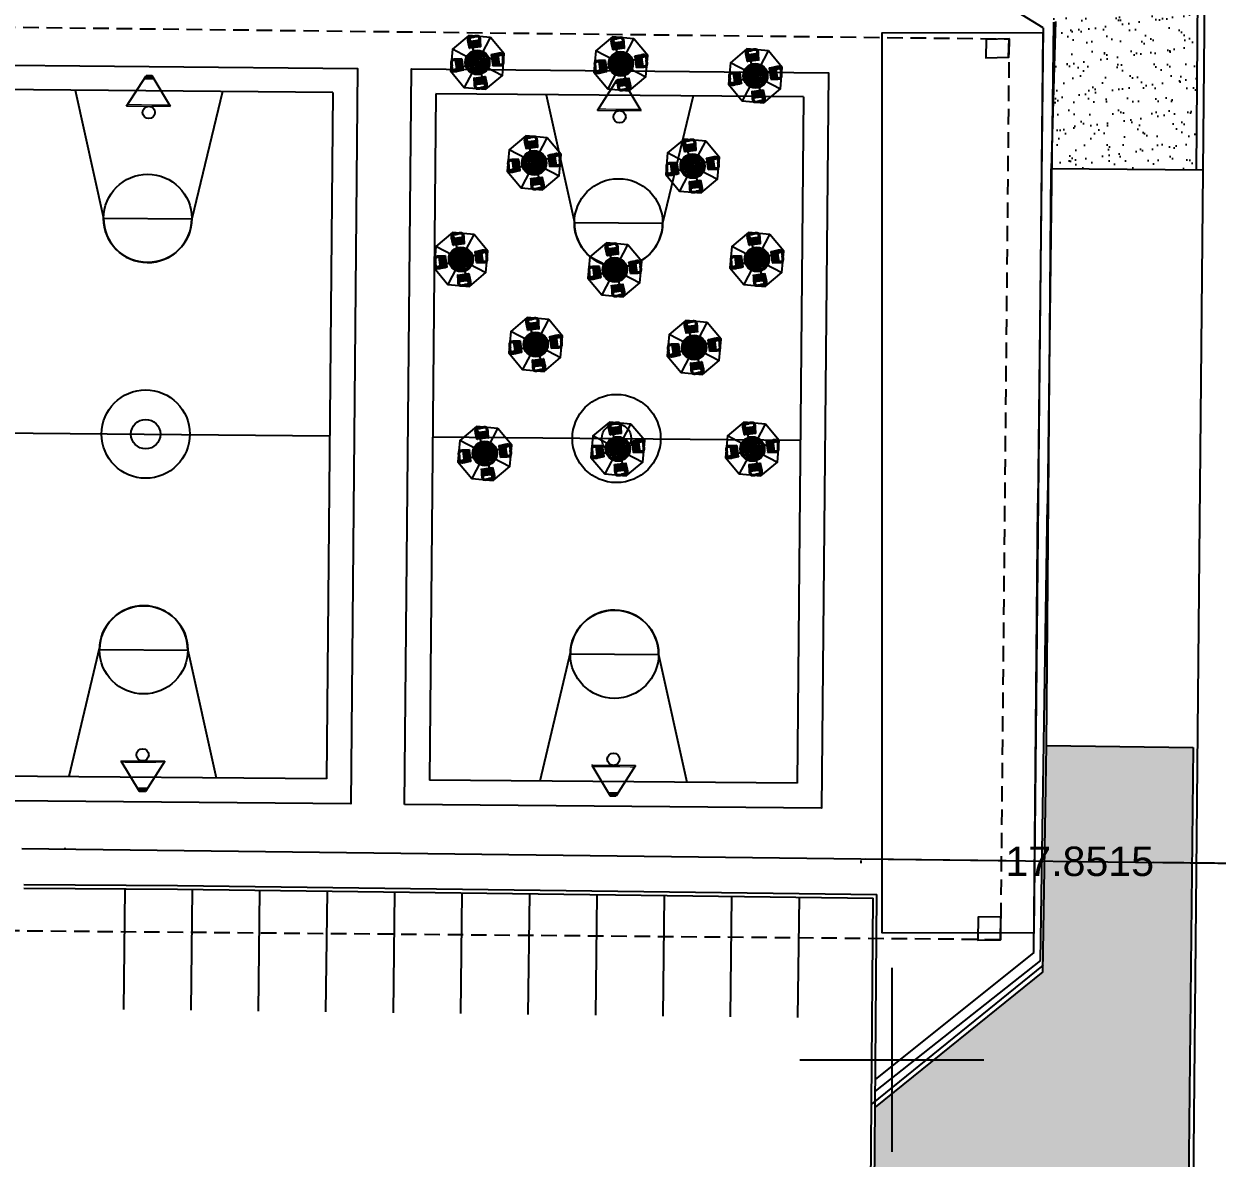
# Model space of a CAD drawing. Header units: millimetres. Extents: x 793 to 3159, y 750 to 2095.
# Drawn here: x 1291.66 to 1340.32, y 871.86 to 918.14 of the extents above; entities that cross this region are included whole.
import ezdxf

# ---------------------------------------------------------------- set-up
doc = ezdxf.new("R2010")
doc.units = ezdxf.units.MM
doc.linetypes.add('CONTINUA', pattern=[0])
doc.linetypes.add('HIDDEN', pattern=[9.525, 6.35, -3.175])
for name, color, linetype in [('A-MUEBLE', 9, 'Continuous'), ('A-MURO-BAJO', 6, 'Continuous'), ('A-PISO-LIMITE', 42, 'Continuous'), ('A-PROY', 252, 'Continuous'), ('A-PROYECCION', 252, 'Continuous'), ('A-VEGETACION', 65, 'Continuous'), ('COLUM', 232, 'Continuous'), ('poligono real existente', 210, 'Continuous'), ('RETUTM01', 8, 'Continuous')]:
    doc.layers.add(name, color=color, linetype=linetype)
doc.styles.get("Standard").update_dxf_attribs({"font": 'arial.ttf'})
doc.dimstyles.get("Standard").update_dxf_attribs({"dimtxt": 1.2, "dimasz": 0.18, "dimexe": 0.18, "dimexo": 0.0625, "dimgap": 0.09, "dimtad": 0, "dimtih": 1, "dimtoh": 1, "dimdec": 4, "dimlfac": -1, "dimzin": 0, "dimdsep": 46, "dimtxsty": 'Standard', "dimcen": 0.09, "dimadec": 0, "dimazin": 0, "dimtfac": 1, "dimtdec": 4, "dimtofl": 0, "dimtmove": 0, "dimatfit": 3, "dimfxl": 1, "dimtolj": 1, "dimtzin": 0, "dimarcsym": 0})
pattern_1 = [(38.034047, (-995.446, 276.85925), (-0.04112262, 0.97848569), [0, -0.77216, 0, -0.8636, 0, -0.8255]), (8.034047, (-995.446, 276.8592), (0.8856448, 1.4419677), [0, -0.41656, 0, -0.69596, 0, -0.2667]), (328.034047, (-996.0708, 276.8534), (1.58188923, 0.0176195), [0, -0.254, 0, -0.9144, 0, -1.1938]), (318.034047, (-996.0708, 276.8534), (1.5228908, 0.4600731), [0, -0.127, 0, -0.59944, 0, -0.6858])]

# ---------------------------------------------------------------- blocks, each defined once
blk = doc.blocks.new('A$C6A1540C3')
at = {"layer": 'RETUTM01', "color": 8, "linetype": 'Continuous'}
for p, q in [((3.75, 7.5), (3.75, 0)), ((0, 3.75), (7.5, 3.75))]:
    blk.add_line(p, q, dxfattribs=at)
blk = doc.blocks.new('XR-CONJUNTO$0$A$C41A331E1')
for p, q in [((14, 0), (-14, 0)), ((-13.989, -15.001), (-14, 0)), ((-13.989, -15.001), (-14, 0)), ((0, 0), (0.011, -15.001)), ((0, 0), (0.011, -15.001)), ((14.011, -15.001), (14, 0)), ((-8.703, -5.701), (-13.997, -4.501)), ((-8.703, -5.701), (-13.997, -4.501)), ((14.004, -4.501), (8.805, -5.701)), ((14.004, -4.501), (8.805, -5.701)), ((-8.796, -5.701), (-8.793, -9.301)), ((-8.796, -5.701), (-8.793, -9.301)), ((8.805, -5.701), (8.807, -9.301)), ((8.805, -5.701), (8.807, -9.301)), ((-13.33, -6.615), (-14.567, -7.373)), ((-13.33, -6.615), (-14.567, -7.373)), ((-13.33, -6.615), (-13.329, -8.403)), ((-13.33, -6.615), (-13.329, -8.403)), ((13.383, -6.598), (14.621, -7.378)), ((13.384, -8.386), (13.383, -6.598)), ((13.383, -6.598), (14.621, -7.378)), ((13.384, -8.386), (13.383, -6.598)), ((-14.442, -7.297), (-14.442, -7.702)), ((-14.442, -7.297), (-14.442, -7.702)), ((14.496, -7.704), (14.496, -7.299)), ((14.496, -7.704), (14.496, -7.299)), ((-14.567, -7.373), (-14.567, -7.623)), ((-14.567, -7.373), (-14.567, -7.623)), ((-13.329, -8.403), (-14.567, -7.623)), ((-13.329, -8.403), (-14.567, -7.623)), ((-14.504, -7.335), (-14.504, -7.663)), ((-14.504, -7.335), (-14.504, -7.663)), ((13.384, -8.386), (14.621, -7.628)), ((13.384, -8.386), (14.621, -7.628)), ((14.559, -7.666), (14.558, -7.338)), ((14.559, -7.666), (14.558, -7.338)), ((14.621, -7.628), (14.621, -7.378)), ((14.621, -7.628), (14.621, -7.378)), ((-8.793, -9.301), (-13.992, -10.501)), ((-8.793, -9.301), (-13.992, -10.501)), ((14.008, -10.501), (8.807, -9.301)), ((14.008, -10.501), (8.807, -9.301)), ((14.011, -15.001), (-13.989, -15.001)), ((14.011, -15.001), (-13.989, -15.001))]:
    blk.add_line(p, q)
blk.add_lwpolyline([(-15.001, 1), (15.002, 1), (15.002, -16.001), (-15.001, -16.001)], close=True)
at = {"const_width": 0.0375}
for points in [[(-13.393, -6.654), (-13.391, -8.364)], [(-13.393, -6.654), (-13.391, -8.364)], [(13.447, -8.348), (13.445, -6.637)], [(13.447, -8.348), (13.445, -6.637)]]:
    blk.add_lwpolyline(points, dxfattribs=at)
for centre, radius in [((-8.795, -7.501), 1.8), ((0.006, -7.501), 1.8), ((0.006, -7.501), 1.8), ((8.806, -7.501), 1.8), ((-13.079, -7.498), 0.25), ((-13.079, -7.498), 0.25), ((0.006, -7.501), 0.6), ((0.006, -7.501), 0.6), ((13.133, -7.503), 0.25), ((13.133, -7.503), 0.25)]:
    blk.add_circle(centre, radius)
for centre, start, end in [((-8.795, -7.501), 270.0425, 90.0425), ((-8.795, -7.501), 270.0425, 90.0425), ((8.806, -7.501), 90.0425, 270.0425), ((8.806, -7.501), 90.0425, 270.0425)]:
    blk.add_arc(centre, 1.8, start, end)
blk = doc.blocks.new('XR-CONJUNTO$0$XR-CAFETERIA$0$sombrilla-flat-1')
at = {"ltscale": 0.025}
for q in [(-140663.865, -2382910.04), (-140662.998, -2382910.19), (-140664.584, -2382910.548), (-140664.734, -2382911.415), (-140664.227, -2382912.134), (-140662.49, -2382910.909), (-140663.359, -2382912.284), (-140662.64, -2382911.777)]:
    blk.add_line((-140663.612, -2382911.162), q, dxfattribs=at)
blk.add_lwpolyline([(-140664.584, -2382910.548), (-140664.734, -2382911.415), (-140664.227, -2382912.134), (-140663.359, -2382912.284), (-140662.64, -2382911.777), (-140662.49, -2382910.909), (-140662.998, -2382910.19), (-140663.865, -2382910.04), (-140664.584, -2382910.548)], dxfattribs=at)
blk = doc.blocks.new('XR-CONJUNTO$0$XR-CAFETERIA$0$XR-PLAN MAESTRO 2$0$A$C24275C06-flat-1')
h = blk.add_hatch(color=256)
h.dxf.hatch_style = 1
h.paths.add_polyline_path([(-0.637, -0.257), (-0.651, -0.242), (-0.652, -0.24), (-0.828, -0.21), (-0.851, -0.211), (-0.882, -0.213), (-0.913, -0.215), (-0.944, -0.216), (-0.974, -0.219), (-1.002, -0.222), (-1.029, -0.227), (-1.054, -0.233), (-1.057, -0.235), (-1.049, -0.272), (-1.042, -0.269), (-1.021, -0.264), (-0.997, -0.26), (-0.97, -0.256), (-0.942, -0.254), (-0.912, -0.253), (-0.88, -0.251), (-0.849, -0.249), (-0.819, -0.248), (-0.79, -0.247), (-0.763, -0.247), (-0.739, -0.249), (-0.718, -0.252), (-0.7, -0.257), (-0.686, -0.263), (-0.677, -0.27), (-0.669, -0.278), (-0.663, -0.291), (-0.658, -0.307), (-0.655, -0.328), (-0.653, -0.352), (-0.653, -0.378, -0.078106), (-0.636, -0.664), (-0.635, -0.673), (-0.625, -0.672), (-0.615, -0.407), (-0.615, -0.378), (-0.615, -0.35), (-0.617, -0.323), (-0.621, -0.299), (-0.628, -0.277)])
h.paths.add_polyline_path([(-0.735, -0.211), (-0.762, -0.209), (-0.791, -0.209), (-0.821, -0.21), (-0.828, -0.21), (-0.652, -0.24), (-0.667, -0.23), (-0.687, -0.221), (-0.71, -0.215)])
h.paths.add_polyline_path([(-1.11, -0.267), (-1.121, -0.284), (-1.128, -0.304), (-1.132, -0.327), (-1.134, -0.351), (-1.133, -0.378), (-1.13, -0.406), (-1.126, -0.435), (-1.088, -0.698), (-1.078, -0.697), (-1.078, -0.688, -0.078106), (-1.092, -0.402), (-1.095, -0.376), (-1.096, -0.352), (-1.095, -0.331), (-1.092, -0.314), (-1.087, -0.301), (-1.081, -0.292), (-1.072, -0.284), (-1.059, -0.276), (-1.049, -0.272), (-1.057, -0.235), (-1.075, -0.242), (-1.094, -0.253)])
h.paths.add_polyline_path([(-1.093, -0.421), (-1.09, -0.421), (-1.092, -0.402, 0.078106), (-1.078, -0.688)], flags=17)
h.paths.add_polyline_path([(-0.653, -0.378), (-0.653, -0.397), (-0.65, -0.397), (-0.636, -0.664, 0.078106)], flags=17)
h = blk.add_hatch(color=256)
h.dxf.hatch_style = 1
h.paths.add_polyline_path([(-1.074, -0.286), (-1.081, -0.292), (-1.087, -0.301), (-1.092, -0.314), (-1.095, -0.331), (-1.096, -0.352), (-1.095, -0.376), (-1.092, -0.402), (-1.09, -0.421), (-1.06, -0.419, -0.274228)])
h = blk.add_hatch(color=256)
h.dxf.hatch_style = 1
h.paths.add_polyline_path([(-1.006, -0.461), (-1.005, -0.468), (-0.648, -0.449), (-0.648, -0.441)])
h.paths.add_polyline_path([(-1.09, -0.465), (-1.09, -0.473), (-1.005, -0.468), (-1.006, -0.461)])
h.paths.add_polyline_path([(-1.093, -0.421), (-1.092, -0.43), (-1.014, -0.425), (-1.016, -0.417)])
h.paths.add_polyline_path([(-1.016, -0.417), (-1.014, -0.425), (-0.65, -0.405), (-0.65, -0.397)])
h.paths.add_polyline_path([(-1.088, -0.51), (-1.087, -0.518), (-0.994, -0.513), (-0.996, -0.505)])
h.paths.add_polyline_path([(-0.996, -0.505), (-0.994, -0.513), (-0.645, -0.494), (-0.646, -0.486)])
h.paths.add_polyline_path([(-1.085, -0.555), (-1.085, -0.564), (-0.984, -0.559), (-0.986, -0.55)])
h.paths.add_polyline_path([(-0.986, -0.55), (-0.984, -0.559), (-0.643, -0.54), (-0.643, -0.531)])
h.paths.add_polyline_path([(-0.975, -0.6), (-0.973, -0.609), (-0.64, -0.591), (-0.64, -0.582)])
h.paths.add_polyline_path([(-1.083, -0.606), (-1.082, -0.615), (-0.973, -0.609), (-0.975, -0.6)])
h.paths.add_polyline_path([(-0.964, -0.649), (-0.963, -0.655), (-0.637, -0.637), (-0.638, -0.632)])
h.paths.add_polyline_path([(-1.08, -0.656), (-1.08, -0.661), (-0.963, -0.655), (-0.964, -0.649)])
h.paths.add_polyline_path([(-1.079, -0.675), (-1.078, -0.688), (-0.957, -0.681), (-0.959, -0.669)])
h = blk.add_hatch(color=256)
h.dxf.hatch_style = 1
h.paths.add_polyline_path([(-0.663, -0.291), (-0.669, -0.278), (-0.677, -0.27), (-0.682, -0.266, -0.271043), (-0.683, -0.399), (-0.653, -0.397), (-0.653, -0.378), (-0.653, -0.352), (-0.655, -0.328), (-0.658, -0.307)])
h = blk.add_hatch(color=256)
h.dxf.hatch_style = 1
h.paths.add_polyline_path([(-0.844, -1.313), (-0.842, -1.36), (-0.804, -1.358), (-0.806, -1.321, -0.317299)], flags=0)
h.paths.add_polyline_path([(-0.786, -1.29, 1), (-0.853, -1.29, 1)], flags=0)
h.paths.add_polyline_path([(-0.811, -1.221), (-0.849, -1.223), (-0.846, -1.269, -0.317299), (-0.809, -1.257)], flags=0)
h.paths.add_polyline_path([(-0.833, -0.815, 0.02001), (-0.871, -0.818), (-0.856, -1.101), (-0.818, -1.099)], flags=0)
h.paths.add_polyline_path([(-0.818, -1.099), (-0.856, -1.101), (-0.849, -1.223), (-0.811, -1.221)], flags=0)
h.paths.add_polyline_path([(-1.32, -1.29, 1), (-0.32, -1.29, 1)])
h.paths.add_polyline_path([(-0.345, -1.29, -1), (-1.294, -1.29, -1)], flags=16)
h.paths.add_polyline_path([(-0.809, -1.257, -0.325345), (-0.786, -1.29, -0.295524), (-0.806, -1.321), (-0.797, -1.48), (-0.835, -1.482), (-0.844, -1.313, -0.193151), (-0.853, -1.29, -0.165079), (-0.846, -1.269), (-0.856, -1.101), (-0.818, -1.099)], flags=0)
h.paths.add_polyline_path([(-0.748, -1.217), (-0.71, -1.215), (-0.702, -1.353), (-0.74, -1.355)], flags=0)
h.paths.add_polyline_path([(-0.905, -1.364), (-0.927, -1.365), (-0.934, -1.227), (-0.912, -1.226)], flags=0)
h = blk.add_hatch(color=256)
h.dxf.hatch_style = 1
h.paths.add_polyline_path([(-0.905, -1.364), (-0.927, -1.365), (-0.934, -1.227), (-0.912, -1.226), (-0.934, -0.829, 0.020549), (-0.971, -0.84), (-0.922, -1.753, 0.020549), (-0.883, -1.76)])
h.paths.add_polyline_path([(-0.912, -1.226), (-0.934, -1.227), (-0.927, -1.365), (-0.905, -1.364)], flags=17)
h.paths.add_polyline_path([(-1.033, -0.866, 0.0223), (-1.07, -0.887), (-1.025, -1.718, 0.0223), (-0.986, -1.734)])
h.paths.add_polyline_path([(-1.191, -0.994, 0.03261), (-1.226, -1.045), (-1.197, -1.577, 0.03261), (-1.157, -1.624)])
h.paths.add_polyline_path([(-1.282, -1.183, 0.056521), (-1.294, -1.29, 0.083855), (-1.268, -1.446)])
h = blk.add_hatch(color=256)
h.dxf.hatch_style = 1
h.paths.add_polyline_path([(-1.115, -0.919, 0.025524), (-1.152, -0.951), (-1.112, -1.664, 0.024841), (-1.073, -1.691)])
h = blk.add_hatch(color=256)
h.dxf.hatch_style = 1
h.paths.add_polyline_path([(-0.959, -0.669), (-0.957, -0.681), (-0.636, -0.664), (-0.637, -0.651)])
h = blk.add_hatch(color=256)
h.dxf.hatch_style = 1
h.paths.add_polyline_path([(-0.853, -1.29, 1), (-0.786, -1.29, 1)])
h.paths.add_polyline_path([(-0.811, -1.221), (-0.849, -1.223), (-0.846, -1.269, -0.317299), (-0.809, -1.257)])
h.paths.add_polyline_path([(-0.818, -1.099), (-0.856, -1.101), (-0.849, -1.223), (-0.811, -1.221)])
h.paths.add_polyline_path([(-0.833, -0.815, 0.02001), (-0.871, -0.818), (-0.856, -1.101), (-0.818, -1.099)])
h.paths.add_polyline_path([(-0.806, -1.321, -0.317299), (-0.844, -1.313), (-0.842, -1.36), (-0.804, -1.358)])
h = blk.add_hatch(color=256)
h.dxf.hatch_style = 1
h.paths.add_polyline_path([(-0.702, -1.353), (-0.74, -1.355), (-0.719, -1.754, 0.020417), (-0.681, -1.744)])
h.paths.add_polyline_path([(-0.71, -1.215), (-0.748, -1.217), (-0.74, -1.355), (-0.702, -1.353)])
h.paths.add_polyline_path([(-0.731, -0.823, 0.020417), (-0.77, -0.818), (-0.748, -1.217), (-0.71, -1.215)])
h.paths.add_polyline_path([(-0.628, -0.855, 0.021968), (-0.667, -0.84), (-0.619, -1.72, 0.021968), (-0.582, -1.701)])
h.paths.add_polyline_path([(-0.523, -0.919, 0.025677), (-0.563, -0.89), (-0.521, -1.659, 0.025677), (-0.485, -1.626)])
h.paths.add_polyline_path([(-0.415, -1.041, 0.037051), (-0.456, -0.984), (-0.425, -1.554, 0.037051), (-0.391, -1.493)])
h = blk.add_hatch(color=256)
h.dxf.hatch_style = 1
h.paths.add_polyline_path([(-1.852, -1.108), (-1.868, -1.121), (-1.869, -1.123), (-1.899, -1.299), (-1.898, -1.321), (-1.896, -1.352), (-1.895, -1.384), (-1.893, -1.414), (-1.891, -1.444), (-1.887, -1.473), (-1.883, -1.499), (-1.876, -1.524), (-1.875, -1.527), (-1.837, -1.519), (-1.84, -1.512), (-1.845, -1.491), (-1.85, -1.467), (-1.853, -1.44), (-1.855, -1.412), (-1.857, -1.382), (-1.858, -1.35), (-1.86, -1.319), (-1.862, -1.289), (-1.863, -1.261), (-1.862, -1.234), (-1.861, -1.209), (-1.857, -1.188), (-1.853, -1.17), (-1.847, -1.157), (-1.839, -1.147), (-1.831, -1.14), (-1.819, -1.134), (-1.802, -1.129), (-1.781, -1.125), (-1.758, -1.123), (-1.731, -1.123, -0.078106), (-1.445, -1.106), (-1.436, -1.106), (-1.437, -1.095), (-1.702, -1.086), (-1.731, -1.085), (-1.759, -1.086), (-1.786, -1.087), (-1.811, -1.091), (-1.833, -1.098)])
h.paths.add_polyline_path([(-1.899, -1.205), (-1.9, -1.232), (-1.901, -1.261), (-1.9, -1.291), (-1.899, -1.299), (-1.869, -1.123), (-1.88, -1.138), (-1.889, -1.157), (-1.895, -1.18)])
h.paths.add_polyline_path([(-1.843, -1.58), (-1.826, -1.591), (-1.805, -1.599), (-1.783, -1.603), (-1.758, -1.604), (-1.731, -1.603), (-1.703, -1.6), (-1.674, -1.597), (-1.412, -1.558), (-1.412, -1.548), (-1.421, -1.548, -0.078106), (-1.707, -1.563), (-1.733, -1.565), (-1.757, -1.566), (-1.778, -1.565), (-1.795, -1.562), (-1.808, -1.557), (-1.817, -1.551), (-1.826, -1.542), (-1.833, -1.529), (-1.837, -1.519), (-1.875, -1.527), (-1.867, -1.546), (-1.856, -1.564)])
h.paths.add_polyline_path([(-1.688, -1.563), (-1.688, -1.56), (-1.707, -1.563, 0.078106), (-1.421, -1.548)], flags=17)
h.paths.add_polyline_path([(-1.731, -1.123), (-1.712, -1.123), (-1.712, -1.121), (-1.445, -1.106, 0.078106)], flags=17)
h = blk.add_hatch(color=256)
h.dxf.hatch_style = 1
h.paths.add_polyline_path([(-1.819, -1.134), (-1.831, -1.14), (-1.839, -1.147), (-1.843, -1.152, -0.271043), (-1.711, -1.153), (-1.712, -1.123), (-1.731, -1.123), (-1.758, -1.123), (-1.781, -1.125), (-1.802, -1.129)])
h = blk.add_hatch(color=256)
h.dxf.hatch_style = 1
h.paths.add_polyline_path([(-1.649, -1.477), (-1.641, -1.475), (-1.661, -1.118), (-1.668, -1.118)])
h.paths.add_polyline_path([(-1.644, -1.561), (-1.637, -1.56), (-1.641, -1.475), (-1.649, -1.477)])
h.paths.add_polyline_path([(-1.688, -1.563), (-1.68, -1.563), (-1.684, -1.485), (-1.692, -1.486)])
h.paths.add_polyline_path([(-1.692, -1.486), (-1.684, -1.485), (-1.704, -1.12), (-1.712, -1.121)])
h.paths.add_polyline_path([(-1.6, -1.558), (-1.591, -1.558), (-1.596, -1.465), (-1.605, -1.467)])
h.paths.add_polyline_path([(-1.605, -1.467), (-1.596, -1.465), (-1.615, -1.115), (-1.624, -1.116)])
h.paths.add_polyline_path([(-1.554, -1.556), (-1.545, -1.555), (-1.551, -1.454), (-1.559, -1.456)])
h.paths.add_polyline_path([(-1.559, -1.456), (-1.551, -1.454), (-1.569, -1.113), (-1.578, -1.113)])
h.paths.add_polyline_path([(-1.509, -1.445), (-1.5, -1.443), (-1.518, -1.11), (-1.527, -1.111)])
h.paths.add_polyline_path([(-1.503, -1.553), (-1.494, -1.552), (-1.5, -1.443), (-1.509, -1.445)])
h.paths.add_polyline_path([(-1.46, -1.434), (-1.454, -1.433), (-1.472, -1.108), (-1.478, -1.108)])
h.paths.add_polyline_path([(-1.454, -1.55), (-1.448, -1.55), (-1.454, -1.433), (-1.46, -1.434)])
h.paths.add_polyline_path([(-1.434, -1.549), (-1.421, -1.548), (-1.428, -1.427), (-1.44, -1.43)])
h = blk.add_hatch(color=256)
h.dxf.hatch_style = 1
h.paths.add_polyline_path([(-1.44, -1.43), (-1.428, -1.427), (-1.445, -1.106), (-1.458, -1.107)])
h = blk.add_hatch(color=256)
h.dxf.hatch_style = 1
h.paths.add_polyline_path([(-0.803, -1.361), (-0.804, -1.358), (-0.842, -1.36), (-0.835, -1.482), (-0.797, -1.48)])
h.paths.add_polyline_path([(-0.797, -1.48), (-0.835, -1.482), (-0.82, -1.764, 0.02001), (-0.782, -1.763)])
h.paths.add_polyline_path([(-0.812, -1.323, -0.198912), (-0.838, -1.318), (-0.843, -1.327), (-0.842, -1.36), (-0.804, -1.358)])
h = blk.add_hatch(color=256)
h.dxf.hatch_style = 1
h.paths.add_polyline_path([(0.213, -1.472), (0.228, -1.459), (0.23, -1.457), (0.26, -1.281), (0.259, -1.258), (0.257, -1.227), (0.256, -1.196), (0.254, -1.165), (0.252, -1.135), (0.248, -1.107), (0.243, -1.08), (0.237, -1.056), (0.235, -1.052), (0.198, -1.06), (0.201, -1.068), (0.206, -1.088), (0.211, -1.113), (0.214, -1.139), (0.216, -1.168), (0.218, -1.198), (0.219, -1.229), (0.221, -1.26), (0.223, -1.29), (0.224, -1.319), (0.223, -1.346), (0.222, -1.37), (0.218, -1.392), (0.214, -1.409), (0.207, -1.423), (0.2, -1.433), (0.192, -1.44), (0.18, -1.446), (0.163, -1.451), (0.142, -1.454), (0.118, -1.456), (0.092, -1.456, -0.078106), (-0.194, -1.473), (-0.203, -1.474), (-0.202, -1.484), (0.063, -1.494), (0.092, -1.494), (0.12, -1.494), (0.147, -1.492), (0.172, -1.488), (0.194, -1.481)])
h.paths.add_polyline_path([(0.259, -1.374), (0.261, -1.347), (0.262, -1.319), (0.261, -1.289), (0.26, -1.281), (0.23, -1.457), (0.241, -1.442), (0.249, -1.422), (0.256, -1.399)])
h.paths.add_polyline_path([(0.203, -1), (0.186, -0.988), (0.166, -0.981), (0.144, -0.977), (0.119, -0.976), (0.092, -0.976), (0.064, -0.979), (0.035, -0.983), (-0.227, -1.021), (-0.227, -1.032), (-0.218, -1.031, -0.078106), (0.068, -1.017), (0.094, -1.014), (0.118, -1.014), (0.139, -1.015), (0.156, -1.018), (0.169, -1.022), (0.178, -1.029), (0.187, -1.038), (0.194, -1.051), (0.198, -1.06), (0.235, -1.052), (0.228, -1.034), (0.217, -1.015)])
h.paths.add_polyline_path([(0.049, -1.016), (0.049, -1.019), (0.068, -1.017, 0.078106), (-0.218, -1.031)], flags=17)
h.paths.add_polyline_path([(0.092, -1.456), (0.073, -1.456), (0.073, -1.459), (-0.194, -1.473, 0.078106)], flags=17)
h = blk.add_hatch(color=256)
h.dxf.hatch_style = 1
h.paths.add_polyline_path([(0.01, -1.103), (0.002, -1.105), (0.022, -1.462), (0.029, -1.461)])
h.paths.add_polyline_path([(0.005, -1.019), (-0.003, -1.019), (0.002, -1.105), (0.01, -1.103)])
h.paths.add_polyline_path([(0.049, -1.016), (0.041, -1.017), (0.045, -1.095), (0.053, -1.093)])
h.paths.add_polyline_path([(0.053, -1.093), (0.045, -1.095), (0.065, -1.459), (0.073, -1.459)])
h.paths.add_polyline_path([(-0.039, -1.021), (-0.048, -1.022), (-0.043, -1.115), (-0.034, -1.113)])
h.paths.add_polyline_path([(-0.034, -1.113), (-0.043, -1.115), (-0.024, -1.464), (-0.015, -1.464)])
h.paths.add_polyline_path([(-0.085, -1.024), (-0.094, -1.024), (-0.089, -1.125), (-0.08, -1.123)])
h.paths.add_polyline_path([(-0.08, -1.123), (-0.089, -1.125), (-0.07, -1.467), (-0.061, -1.466)])
h.paths.add_polyline_path([(-0.13, -1.134), (-0.139, -1.136), (-0.121, -1.469), (-0.112, -1.469)])
h.paths.add_polyline_path([(-0.136, -1.027), (-0.145, -1.027), (-0.139, -1.136), (-0.13, -1.134)])
h.paths.add_polyline_path([(-0.179, -1.145), (-0.185, -1.147), (-0.167, -1.472), (-0.161, -1.472)])
h.paths.add_polyline_path([(-0.186, -1.029), (-0.191, -1.03), (-0.185, -1.147), (-0.179, -1.145)])
h.paths.add_polyline_path([(-0.205, -1.03), (-0.218, -1.031), (-0.211, -1.153), (-0.199, -1.15)])
h = blk.add_hatch(color=256)
h.dxf.hatch_style = 1
h.paths.add_polyline_path([(-0.199, -1.15), (-0.211, -1.153), (-0.194, -1.473), (-0.181, -1.473)])
h = blk.add_hatch(color=256)
h.dxf.hatch_style = 1
h.paths.add_polyline_path([(0.184, -1.035), (0.178, -1.029), (0.169, -1.022), (0.156, -1.018), (0.139, -1.015), (0.118, -1.014), (0.094, -1.014), (0.068, -1.017), (0.049, -1.019), (0.051, -1.05, -0.274228)])
h = blk.add_hatch(color=256)
h.dxf.hatch_style = 1
h.paths.add_polyline_path([(0.18, -1.446), (0.192, -1.44), (0.2, -1.433), (0.204, -1.428, -0.271043), (0.071, -1.427), (0.073, -1.456), (0.092, -1.456), (0.118, -1.456), (0.142, -1.454), (0.163, -1.451)])
h = blk.add_hatch(color=256)
h.dxf.hatch_style = 1
h.paths.add_polyline_path([(-1.823, -1.545), (-1.817, -1.551), (-1.808, -1.557), (-1.795, -1.562), (-1.778, -1.565), (-1.757, -1.566), (-1.733, -1.565), (-1.707, -1.563), (-1.688, -1.56), (-1.69, -1.53, -0.274228)])
h = blk.add_hatch(color=256)
h.dxf.hatch_style = 1
h.paths.add_polyline_path([(-1.002, -2.322), (-0.988, -2.338), (-0.987, -2.339), (-0.811, -2.369), (-0.788, -2.368), (-0.757, -2.366), (-0.726, -2.365), (-0.695, -2.363), (-0.665, -2.361), (-0.637, -2.357), (-0.61, -2.353), (-0.586, -2.346), (-0.582, -2.345), (-0.59, -2.307), (-0.597, -2.31), (-0.618, -2.316), (-0.642, -2.32), (-0.669, -2.323), (-0.698, -2.325), (-0.727, -2.327), (-0.759, -2.328), (-0.79, -2.33), (-0.82, -2.332), (-0.849, -2.333), (-0.876, -2.333), (-0.9, -2.331), (-0.921, -2.328), (-0.939, -2.323), (-0.953, -2.317), (-0.962, -2.31), (-0.97, -2.301), (-0.976, -2.289), (-0.981, -2.272), (-0.984, -2.252), (-0.986, -2.228), (-0.986, -2.201, -0.078106), (-1.003, -1.916), (-1.004, -1.907), (-1.014, -1.907), (-1.024, -2.172), (-1.024, -2.201), (-1.024, -2.229), (-1.022, -2.256), (-1.018, -2.281), (-1.011, -2.303)])
h.paths.add_polyline_path([(-0.904, -2.369), (-0.877, -2.371), (-0.848, -2.371), (-0.818, -2.37), (-0.811, -2.369), (-0.987, -2.339), (-0.972, -2.35), (-0.952, -2.359), (-0.929, -2.365)])
h.paths.add_polyline_path([(-0.53, -2.313), (-0.518, -2.296), (-0.511, -2.276), (-0.507, -2.253), (-0.505, -2.228), (-0.506, -2.201), (-0.509, -2.173), (-0.513, -2.144), (-0.551, -1.882), (-0.561, -1.882), (-0.561, -1.892, -0.078106), (-0.547, -2.177), (-0.544, -2.204), (-0.543, -2.228), (-0.544, -2.249), (-0.547, -2.266), (-0.552, -2.278), (-0.558, -2.288), (-0.567, -2.296), (-0.58, -2.303), (-0.59, -2.307), (-0.582, -2.345), (-0.564, -2.338), (-0.545, -2.327)])
h.paths.add_polyline_path([(-0.546, -2.158), (-0.549, -2.159), (-0.547, -2.177, 0.078106), (-0.561, -1.892)], flags=17)
h.paths.add_polyline_path([(-0.986, -2.201), (-0.986, -2.182), (-0.989, -2.182), (-1.003, -1.916, 0.078106)], flags=17)
h = blk.add_hatch(color=256)
h.dxf.hatch_style = 1
h.paths.add_polyline_path([(-0.68, -1.911), (-0.682, -1.898), (-1.003, -1.916), (-1.002, -1.928)])
h = blk.add_hatch(color=256)
h.dxf.hatch_style = 1
h.paths.add_polyline_path([(-0.633, -2.119), (-0.634, -2.111), (-0.991, -2.131), (-0.991, -2.138)])
h.paths.add_polyline_path([(-0.549, -2.114), (-0.549, -2.107), (-0.634, -2.111), (-0.633, -2.119)])
h.paths.add_polyline_path([(-0.546, -2.158), (-0.547, -2.15), (-0.625, -2.154), (-0.623, -2.163)])
h.paths.add_polyline_path([(-0.623, -2.163), (-0.625, -2.154), (-0.989, -2.174), (-0.989, -2.182)])
h.paths.add_polyline_path([(-0.551, -2.07), (-0.552, -2.061), (-0.645, -2.066), (-0.643, -2.075)])
h.paths.add_polyline_path([(-0.643, -2.075), (-0.645, -2.066), (-0.994, -2.085), (-0.993, -2.094)])
h.paths.add_polyline_path([(-0.554, -2.024), (-0.554, -2.015), (-0.655, -2.021), (-0.653, -2.03)])
h.paths.add_polyline_path([(-0.653, -2.03), (-0.655, -2.021), (-0.996, -2.039), (-0.996, -2.048)])
h.paths.add_polyline_path([(-0.664, -1.979), (-0.666, -1.97), (-0.999, -1.988), (-0.999, -1.997)])
h.paths.add_polyline_path([(-0.556, -1.973), (-0.557, -1.964), (-0.666, -1.97), (-0.664, -1.979)])
h.paths.add_polyline_path([(-0.675, -1.93), (-0.677, -1.924), (-1.002, -1.942), (-1.001, -1.948)])
h.paths.add_polyline_path([(-0.559, -1.924), (-0.559, -1.918), (-0.677, -1.924), (-0.675, -1.93)])
h.paths.add_polyline_path([(-0.56, -1.904), (-0.561, -1.892), (-0.682, -1.898), (-0.68, -1.911)])
h = blk.add_hatch(color=256)
h.dxf.hatch_style = 1
h.paths.add_polyline_path([(-0.976, -2.289), (-0.97, -2.301), (-0.962, -2.31), (-0.958, -2.313, -0.271043), (-0.956, -2.181), (-0.986, -2.182), (-0.986, -2.201), (-0.986, -2.228), (-0.984, -2.252), (-0.981, -2.272)])
h = blk.add_hatch(color=256)
h.dxf.hatch_style = 1
h.paths.add_polyline_path([(-0.565, -2.293), (-0.558, -2.288), (-0.552, -2.278), (-0.547, -2.266), (-0.544, -2.249), (-0.543, -2.228), (-0.544, -2.204), (-0.547, -2.177), (-0.549, -2.159), (-0.58, -2.16, -0.274228)])
for p, q in [((-0.65, -0.397), (-1.093, -0.421)), ((-1.093, -0.421), (-1.078, -0.697)), ((-0.65, -0.405), (-1.092, -0.43)), ((-0.648, -0.441), (-1.09, -0.465)), ((-0.648, -0.449), (-1.09, -0.473)), ((-0.646, -0.486), (-1.088, -0.51)), ((-0.65, -0.397), (-0.635, -0.673)), ((-1.112, -1.664), (-1.152, -0.951)), ((-1.073, -1.691), (-1.115, -0.919)), ((-1.078, -0.697), (-1.088, -0.698)), ((-0.645, -0.494), (-1.087, -0.518)), ((-0.643, -0.531), (-1.085, -0.555)), ((-0.643, -0.54), (-1.085, -0.564)), ((-0.64, -0.582), (-1.083, -0.606)), ((-0.64, -0.591), (-1.082, -0.615)), ((-0.638, -0.632), (-1.08, -0.656)), ((-0.637, -0.637), (-1.08, -0.661)), ((-0.637, -0.651), (-1.079, -0.675)), ((-0.636, -0.664), (-1.078, -0.688)), ((-1.025, -1.718), (-1.07, -0.887)), ((-0.986, -1.734), (-1.033, -0.866)), ((-0.922, -1.753), (-0.971, -0.84)), ((-0.883, -1.76), (-0.934, -0.829)), ((-0.846, -1.269), (-0.871, -0.818)), ((-0.809, -1.257), (-0.833, -0.815)), ((-0.719, -1.754), (-0.77, -0.818)), ((-0.681, -1.744), (-0.731, -0.823)), ((-0.619, -1.72), (-0.667, -0.84)), ((-0.625, -0.672), (-0.635, -0.673)), ((-0.582, -1.701), (-0.628, -0.855)), ((-0.521, -1.659), (-0.563, -0.89)), ((-0.485, -1.626), (-0.523, -0.919)), ((-1.712, -1.121), (-1.436, -1.106)), ((-1.712, -1.121), (-1.688, -1.563)), ((-1.704, -1.12), (-1.68, -1.563)), ((-1.668, -1.118), (-1.644, -1.561)), ((-1.661, -1.118), (-1.637, -1.56)), ((-1.624, -1.116), (-1.6, -1.558)), ((-1.615, -1.115), (-1.591, -1.558)), ((-1.578, -1.113), (-1.554, -1.556)), ((-1.569, -1.113), (-1.545, -1.555)), ((-1.527, -1.111), (-1.503, -1.553)), ((-1.518, -1.11), (-1.494, -1.552)), ((-1.478, -1.108), (-1.454, -1.55)), ((-1.472, -1.108), (-1.448, -1.55)), ((-1.458, -1.107), (-1.434, -1.549)), ((-1.445, -1.106), (-1.421, -1.548)), ((-1.437, -1.095), (-1.436, -1.106)), ((-1.268, -1.446), (-1.282, -1.183)), ((-1.197, -1.577), (-1.226, -1.045)), ((-1.157, -1.624), (-1.191, -0.994)), ((-0.934, -1.227), (-0.912, -1.226)), ((-0.927, -1.365), (-0.934, -1.227)), ((-0.927, -1.365), (-0.905, -1.364)), ((-0.856, -1.101), (-0.818, -1.099)), ((-0.849, -1.223), (-0.811, -1.221)), ((-0.82, -1.764), (-0.844, -1.313)), ((-0.842, -1.36), (-0.804, -1.358)), ((-0.782, -1.763), (-0.806, -1.321)), ((-0.748, -1.217), (-0.71, -1.215)), ((-0.74, -1.355), (-0.702, -1.353)), ((-0.425, -1.554), (-0.456, -0.984)), ((-0.391, -1.493), (-0.415, -1.041)), ((0.049, -1.016), (-0.227, -1.032)), ((-0.227, -1.032), (-0.227, -1.021)), ((-0.194, -1.473), (-0.218, -1.031)), ((-0.181, -1.473), (-0.205, -1.03)), ((0.073, -1.459), (-0.203, -1.474)), ((-0.167, -1.472), (-0.191, -1.03)), ((-0.161, -1.472), (-0.186, -1.029)), ((-0.121, -1.469), (-0.145, -1.027)), ((-0.112, -1.469), (-0.136, -1.027)), ((-0.07, -1.467), (-0.094, -1.024)), ((-0.061, -1.466), (-0.085, -1.024)), ((-0.024, -1.464), (-0.048, -1.022)), ((-0.015, -1.464), (-0.039, -1.021)), ((0.022, -1.462), (-0.003, -1.019)), ((0.029, -1.461), (0.005, -1.019)), ((0.065, -1.459), (0.041, -1.017)), ((0.073, -1.459), (0.049, -1.016)), ((-1.688, -1.563), (-1.412, -1.548)), ((-1.412, -1.548), (-1.412, -1.558)), ((-1.014, -1.907), (-1.004, -1.907)), ((-0.989, -2.182), (-1.004, -1.907)), ((-1.003, -1.916), (-0.561, -1.892)), ((-1.002, -1.928), (-0.56, -1.904)), ((-1.002, -1.942), (-0.559, -1.918)), ((-1.001, -1.948), (-0.559, -1.924)), ((-0.835, -1.482), (-0.797, -1.48)), ((-0.561, -1.882), (-0.551, -1.882)), ((-0.546, -2.158), (-0.561, -1.882)), ((-0.202, -1.484), (-0.203, -1.474)), ((-0.999, -1.988), (-0.557, -1.964)), ((-0.999, -1.997), (-0.556, -1.973)), ((-0.996, -2.039), (-0.554, -2.015)), ((-0.996, -2.048), (-0.554, -2.024)), ((-0.994, -2.085), (-0.552, -2.061)), ((-0.993, -2.094), (-0.551, -2.07)), ((-0.991, -2.131), (-0.549, -2.107)), ((-0.991, -2.138), (-0.549, -2.114)), ((-0.989, -2.174), (-0.547, -2.15)), ((-0.989, -2.182), (-0.546, -2.158))]:
    blk.add_line(p, q)
for points in [[(-1.088, -0.698), (-1.126, -0.435), (-1.13, -0.406), (-1.133, -0.378), (-1.134, -0.351), (-1.132, -0.327), (-1.128, -0.304), (-1.121, -0.284), (-1.11, -0.267), (-1.094, -0.253), (-1.075, -0.242), (-1.054, -0.233), (-1.029, -0.227), (-1.002, -0.222), (-0.974, -0.219), (-0.944, -0.216), (-0.913, -0.215), (-0.882, -0.213)], [(-1.09, -0.421), (-1.092, -0.402), (-1.095, -0.376), (-1.096, -0.352), (-1.095, -0.331), (-1.092, -0.314), (-1.087, -0.301), (-1.081, -0.292), (-1.072, -0.284), (-1.059, -0.276), (-1.042, -0.269), (-1.021, -0.264), (-0.997, -0.26), (-0.97, -0.256), (-0.942, -0.254), (-0.912, -0.253), (-0.881, -0.251)], [(-0.625, -0.672), (-0.615, -0.407), (-0.615, -0.378), (-0.615, -0.35), (-0.617, -0.323), (-0.621, -0.299), (-0.628, -0.277), (-0.637, -0.257), (-0.651, -0.242), (-0.667, -0.23), (-0.687, -0.221), (-0.71, -0.215), (-0.735, -0.211), (-0.762, -0.209), (-0.791, -0.209), (-0.821, -0.21), (-0.851, -0.211), (-0.882, -0.213)], [(-0.653, -0.397), (-0.653, -0.378), (-0.653, -0.352), (-0.655, -0.328), (-0.658, -0.307), (-0.663, -0.291), (-0.669, -0.278), (-0.677, -0.27), (-0.686, -0.263), (-0.7, -0.257), (-0.718, -0.252), (-0.739, -0.249), (-0.763, -0.247), (-0.79, -0.247), (-0.819, -0.248), (-0.849, -0.249), (-0.88, -0.251)], [(-1.437, -1.095), (-1.702, -1.086), (-1.731, -1.085), (-1.759, -1.086), (-1.786, -1.087), (-1.811, -1.091), (-1.833, -1.098), (-1.852, -1.108), (-1.868, -1.121), (-1.88, -1.138), (-1.889, -1.157), (-1.895, -1.18), (-1.899, -1.205), (-1.9, -1.232), (-1.901, -1.261), (-1.9, -1.291), (-1.898, -1.321), (-1.896, -1.352)], [(-1.412, -1.558), (-1.674, -1.597), (-1.703, -1.6), (-1.731, -1.603), (-1.758, -1.604), (-1.783, -1.603), (-1.805, -1.599), (-1.826, -1.591), (-1.843, -1.58), (-1.856, -1.564), (-1.867, -1.546), (-1.876, -1.524), (-1.883, -1.499), (-1.887, -1.473), (-1.891, -1.444), (-1.893, -1.414), (-1.895, -1.384), (-1.896, -1.352)], [(-1.712, -1.123), (-1.731, -1.123), (-1.758, -1.123), (-1.781, -1.125), (-1.802, -1.129), (-1.819, -1.134), (-1.831, -1.14), (-1.839, -1.147), (-1.847, -1.157), (-1.853, -1.17), (-1.857, -1.188), (-1.861, -1.209), (-1.862, -1.234), (-1.863, -1.261), (-1.862, -1.289), (-1.86, -1.319), (-1.858, -1.35)], [(-1.688, -1.56), (-1.707, -1.563), (-1.733, -1.565), (-1.757, -1.566), (-1.778, -1.565), (-1.795, -1.562), (-1.808, -1.557), (-1.817, -1.551), (-1.826, -1.542), (-1.833, -1.529), (-1.84, -1.512), (-1.845, -1.491), (-1.85, -1.467), (-1.853, -1.44), (-1.855, -1.412), (-1.857, -1.382), (-1.858, -1.351)], [(-0.227, -1.021), (0.035, -0.983), (0.064, -0.979), (0.092, -0.976), (0.119, -0.976), (0.144, -0.977), (0.166, -0.981), (0.186, -0.988), (0.203, -1), (0.217, -1.015), (0.228, -1.034), (0.237, -1.056), (0.243, -1.08), (0.248, -1.107), (0.252, -1.135), (0.254, -1.165), (0.256, -1.196), (0.257, -1.227)], [(-0.202, -1.484), (0.063, -1.494), (0.092, -1.494), (0.12, -1.494), (0.147, -1.492), (0.172, -1.488), (0.194, -1.481), (0.213, -1.472), (0.228, -1.459), (0.241, -1.442), (0.249, -1.422), (0.256, -1.399), (0.259, -1.374), (0.261, -1.347), (0.262, -1.319), (0.261, -1.289), (0.259, -1.258), (0.257, -1.227)], [(0.049, -1.019), (0.068, -1.017), (0.094, -1.014), (0.118, -1.014), (0.139, -1.015), (0.156, -1.018), (0.169, -1.022), (0.178, -1.029), (0.187, -1.038), (0.194, -1.051), (0.201, -1.068), (0.206, -1.088), (0.211, -1.113), (0.214, -1.139), (0.216, -1.168), (0.218, -1.198), (0.219, -1.229)], [(0.073, -1.456), (0.092, -1.456), (0.118, -1.456), (0.142, -1.454), (0.163, -1.451), (0.18, -1.446), (0.192, -1.44), (0.2, -1.433), (0.207, -1.423), (0.214, -1.409), (0.218, -1.392), (0.222, -1.37), (0.223, -1.346), (0.224, -1.319), (0.223, -1.29), (0.221, -1.26), (0.219, -1.23)], [(-1.014, -1.907), (-1.024, -2.172), (-1.024, -2.201), (-1.024, -2.229), (-1.022, -2.256), (-1.018, -2.281), (-1.011, -2.303), (-1.002, -2.322), (-0.988, -2.338), (-0.972, -2.35), (-0.952, -2.359), (-0.929, -2.365), (-0.904, -2.369), (-0.877, -2.371), (-0.848, -2.371), (-0.818, -2.37), (-0.788, -2.368), (-0.757, -2.366)], [(-0.551, -1.882), (-0.513, -2.144), (-0.509, -2.173), (-0.506, -2.201), (-0.505, -2.228), (-0.507, -2.253), (-0.511, -2.276), (-0.518, -2.296), (-0.53, -2.313), (-0.545, -2.327), (-0.564, -2.338), (-0.586, -2.346), (-0.61, -2.353), (-0.637, -2.357), (-0.665, -2.361), (-0.695, -2.363), (-0.726, -2.365), (-0.757, -2.366)], [(-0.986, -2.182), (-0.986, -2.201), (-0.986, -2.228), (-0.984, -2.252), (-0.981, -2.272), (-0.976, -2.289), (-0.97, -2.301), (-0.962, -2.31), (-0.953, -2.317), (-0.939, -2.323), (-0.921, -2.328), (-0.9, -2.331), (-0.876, -2.333), (-0.849, -2.333), (-0.82, -2.332), (-0.79, -2.33), (-0.759, -2.328)], [(-0.549, -2.159), (-0.547, -2.177), (-0.544, -2.204), (-0.543, -2.228), (-0.544, -2.249), (-0.547, -2.266), (-0.552, -2.278), (-0.558, -2.288), (-0.567, -2.296), (-0.58, -2.303), (-0.597, -2.31), (-0.618, -2.316), (-0.642, -2.32), (-0.669, -2.323), (-0.698, -2.325), (-0.727, -2.327), (-0.758, -2.328)]]:
    blk.add_lwpolyline(points)
for radius in [0.5, 0.475, 0.034]:
    blk.add_circle((-0.82, -1.29), radius)
for centre, radius, start, end in [((-0.176, -0.5), 0.922, 173.9096, 191.7739), ((-0.955, -0.34), 0.131, 155.7501, 217.0905), ((-0.795, -0.331), 0.131, 329.1429, 29.8039), ((-1.553, -0.575), 0.922, 354.4595, 12.3238), ((-1.778, -1.266), 0.131, 59.1429, 119.8039), ((-1.534, -2.024), 0.922, 84.4595, 102.3238), ((-0.03, -1.933), 0.922, 83.9096, 101.7739), ((-0.105, -0.556), 0.922, 264.4595, 282.3238), ((0.13, -1.154), 0.131, 65.7501, 127.0905), ((0.139, -1.314), 0.131, 239.1429, 299.8039), ((-1.769, -1.425), 0.131, 245.7501, 307.0905), ((-1.609, -0.646), 0.922, 263.9096, 281.7739), ((-0.086, -2.005), 0.922, 174.4595, 192.3238), ((-1.463, -2.08), 0.922, 353.9096, 11.7739), ((-0.844, -2.248), 0.131, 149.1429, 209.8039), ((-0.684, -2.239), 0.131, 335.7501, 37.0905)]:
    blk.add_arc(centre, radius, start, end)
blk.add_blockref('XR-CONJUNTO$0$XR-CAFETERIA$0$sombrilla-flat-1', (140662.793, 2382909.872))
blk = doc.blocks.new('*D201')
at = {"layer": 'Defpoints', "color": 0, "lineweight": -2, "transparency": 16777216}
for p, q in [((1325.792, 884.011), (1325.79, 883.894)), ((1325.973, 884.071), (1331.723, 884.001)), ((1343.463, 883.857), (1337.713, 883.927)), ((1343.642, 883.792), (1343.641, 883.674))]:
    blk.add_line(p, q, dxfattribs=at)
at = {"layer": 'Defpoints', "color": 0, "transparency": 16777216}
for p in [(1325.793, 884.074, 289.168), (1343.643, 883.854, 289.088), (1343.643, 883.854)]:
    blk.add_point(p, dxfattribs=at)
for points in [[(1325.973, 884.101), (1325.972, 884.041), (1325.793, 884.074)], [(1343.463, 883.887), (1343.462, 883.827), (1343.643, 883.854)]]:
    blk.add_solid(points, dxfattribs=at)
at = {"layer": 'Defpoints', "color": 0, "transparency": 16777216, "insert": (1334.718, 883.964), "char_height": 1.2, "attachment_point": 5}
blk.add_mtext('\\A1;17.8515', dxfattribs=at)

msp = doc.modelspace()

# ---------------------------------------------------------------- hatches: boundary and pattern name
at = {"layer": 'A-VEGETACION', "linetype": 'CONTINUA'}
h = msp.add_hatch(dxfattribs=at)
h.set_pattern_fill('AR-SAND', color=256, scale=0.02, angle=0.534047)
h.set_pattern_definition(pattern_1)
h.paths.add_polyline_path([(1333.55967, 912.22131), (1339.46159, 912.16837), (1339.79659, 948.70634), (1327.41864, 948.63013), (1327.01655, 922.40806), (1333.72302, 918.23363)])
h = msp.add_hatch(dxfattribs=at)
h.set_pattern_fill('AR-SAND', color=256, scale=0.02, angle=0.534047)
h.set_pattern_definition(pattern_1)
h.paths.add_polyline_path([(1326.16944, 838.95493), (1326.37481, 873.94615), (1333.21949, 879.46677), (1333.35593, 888.69391), (1339.3435, 888.62165), (1338.72663, 831.55824), (1328.80531, 837.84284), (1328.06063, 839.02351)])

# ---------------------------------------------------------------- linework, layer by layer
at = {"layer": 'A-MURO-BAJO', "linetype": 'CONTINUA', "ltscale": 0.5}
for p, q in [((1340.0999, 948.95634, 294.02689), (1338.94113, 829.5996, 293.85789)), ((1339.79659, 948.70634, 297.76091), (1339.46159, 912.16837, 293.9208)), ((1333.72302, 918.23363, 293.71078), (1333.55967, 912.22131, 293.95989)), ((1333.35593, 888.69391, 294.02189), (1333.55967, 912.22131, 293.95989)), ((1339.75113, 912.16577, 293.91889), (1333.55967, 912.22131, 293.95989)), ((1333.21949, 879.46677, 293.71115), (1333.35593, 888.69391, 294.02189)), ((1333.35593, 888.69391, 294.02189), (1339.3435, 888.62165, 293.94608)), ((1339.3435, 888.62165, 293.94608), (1338.72663, 831.55824, 289.82996)), ((1333.22356, 879.72962, 293.86482), (1326.21987, 874.06208, 284.94219)), ((1333.21949, 879.46677, 293.71115), (1326.37481, 873.94615, 290.08733)), ((1326.11063, 860.74655, 288.44144), (1326.21987, 874.06208, 284.94219)), ((1326.11063, 860.74655, 288.44144), (1326.21987, 874.06208, 284.94219)), ((1326.26072, 860.75619, 288.44151), (1326.37481, 873.94615, 290.08733)), ((1326.26072, 860.75619, 288.44151), (1326.37481, 873.94615, 290.08733))]:
    msp.add_line(p, q, dxfattribs=at)
at = {"layer": 'A-PISO-LIMITE', "linetype": 'CONTINUA', "ltscale": 0.5}
for p, q in [((1333.23098, 917.97166, 289.594), (1326.74224, 921.98457, 293.64389)), ((1333.23098, 917.97166, 289.594), (1333.011, 898.58867, 285.31001)), ((1333.64516, 918.21099, 289.60003), (1333.40552, 898.55967, 289.6)), ((1332.85236, 880.25332, 289.42099), (1333.011, 898.58867, 285.31001)), ((1333.11748, 879.92088, 289.421), (1333.40552, 898.55967, 289.6)), ((1333.11748, 879.92088, 289.421), (1326.37276, 874.59059, 285.79672)), ((1332.85236, 880.25332, 289.42099), (1326.38035, 875.07365, 289.421))]:
    msp.add_line(p, q, dxfattribs=at)
at = {"layer": 'A-PROY', "linetype": 'CONTINUA', "ltscale": 0.5}
for p, q in [((1291.57906, 884.4942, 289.32201), (1325.79271, 884.07371, 289.168)), ((1291.66191, 882.8708, 288.90869), (1297.92452, 882.8334, 288.84857)), ((1291.66283, 883.02079, 288.90869), (1297.92597, 882.98264, 288.86813)), ((1295.77463, 882.84624, 288.86921), (1295.71524, 877.92737, 288.86921)), ((1297.92452, 882.8334, 288.84857), (1326.29139, 882.46577, 288.59276)), ((1297.92597, 882.98264, 288.86813), (1326.44222, 882.61434, 288.53873)), ((1298.52443, 882.81304, 288.86921), (1298.46504, 877.89417, 288.86921)), ((1301.27423, 882.77984, 288.86921), (1301.21484, 877.86097, 288.86921)), ((1304.02403, 882.74664, 288.86921), (1303.96464, 877.82777, 288.86921)), ((1306.77383, 882.71344, 288.86921), (1306.71444, 877.79457, 288.86921)), ((1309.52363, 882.68024, 288.86921), (1309.46424, 877.76137, 288.86921)), ((1312.27343, 882.64704, 288.86921), (1312.21404, 877.72816, 288.86921)), ((1315.02323, 882.61383, 288.86921), (1314.96384, 877.69496, 288.86921)), ((1317.77303, 882.58063, 288.86921), (1317.71364, 877.66176, 288.86921)), ((1320.52283, 882.54743, 288.86921), (1320.46344, 877.62856, 288.86921)), ((1323.27263, 882.51423, 288.86921), (1323.21324, 877.59536, 288.86921)), ((1326.21987, 874.06208, 284.94219), (1326.29211, 882.46576, 288.59275)), ((1326.21987, 874.06208, 284.94219), (1326.29211, 882.46576, 288.59275)), ((1326.21987, 874.06208, 284.94219), (1326.29211, 882.46576, 288.59275)), ((1326.37481, 873.94615, 290.08733), (1326.44294, 882.61433, 288.53872))]:
    msp.add_line(p, q, dxfattribs=at)
for points, elevation in [([(1326.64965, 881.05893), (1332.86007, 881.06233), (1333.2286, 917.76513), (1326.64965, 917.76224)], 293.72089), ([(1330.90817, 917.50341), (1330.88872, 916.75676), (1331.81848, 916.77534), (1331.83793, 917.52199)], 289.35601), ([(1331.50084, 881.7068), (1330.58006, 881.69524), (1330.56446, 880.7598), (1331.48524, 880.77136)], 289.35064)]:
    msp.add_lwpolyline(points, close=True, dxfattribs=dict(at, elevation=elevation))
at = {"layer": 'A-PROYECCION', "linetype": 'HIDDEN', "ltscale": 0.1, "elevation": 293.72089}
msp.add_lwpolyline([(1285.91304, 918.06382), (1331.83724, 917.52198), (1331.48527, 880.77346), (1285.55318, 881.18267)], close=True, dxfattribs=at)
at = {"layer": 'COLUM', "extrusion": (-6.10067e-05, -9.6615e-06, 1)}
for points, elevation in [([(1330.92519, 917.50355), (1330.90783, 916.75685), (1331.83753, 916.77803), (1331.85489, 917.52473)], 289.26587), ([(1330.92519, 917.50355), (1330.90783, 916.75685), (1331.83753, 916.77803), (1331.85489, 917.52473)], 289.26587), ([(1331.51562, 881.7096), (1330.59488, 881.69546), (1330.5819, 880.75998), (1331.50264, 880.77412)], 289.20987), ([(1331.51562, 881.7096), (1330.59488, 881.69546), (1330.5819, 880.75998), (1331.50264, 880.77412)], 289.20987)]:
    msp.add_lwpolyline(points, close=True, dxfattribs=dict(at, elevation=elevation))
at = {"layer": 'Defpoints'}
for p, q in [((1314.86567, 887.89387), (1314.82587, 887.87878)), ((1293.33384, 884.52341), (1293.33384, 884.47264)), ((1325.79271, 884.07371, 289.168), (1343.64285, 883.85432, 289.08765))]:
    msp.add_line(p, q, dxfattribs=at)

# ---------------------------------------------------------------- block references
at = {"layer": 'A-MUEBLE', "linetype": 'CONTINUA', "ltscale": 0.5, "rotation": 274.6631010700779}
for p in [(1311.5061, 915.85443), (1317.35739, 915.79353), (1322.84298, 915.30632), (1313.82223, 911.75362, 293.72089), (1320.28304, 911.625, 293.72089), (1310.83564, 907.81552), (1322.90394, 907.81552), (1317.11359, 907.38922), (1313.88319, 904.34418), (1320.344, 904.22237), (1311.81086, 899.89842), (1317.23549, 900.08112), (1322.72108, 900.08112)]:
    msp.add_blockref('XR-CONJUNTO$0$XR-CAFETERIA$0$XR-PLAN MAESTRO 2$0$A$C24275C06-flat-1', p, dxfattribs=at)
at = {"layer": 'A-PROY', "linetype": 'CONTINUA', "ltscale": 0.5, "rotation": 89.46595331482752}
for p in [(1289.12557, 901.46447, 293.72089), (1308.32583, 901.2855, 293.72089)]:
    msp.add_blockref('XR-CONJUNTO$0$A$C41A331E1', p, dxfattribs=at)
at = {"layer": 'poligono real existente'}
msp.add_blockref('A$C6A1540C3', (1323.30715, 872.1269), dxfattribs=at)

# ---------------------------------------------------------------- dimensions: what is measured, and where the dimension line sits
at = {"layer": 'Defpoints'}
dim = msp.add_aligned_dim(p1=(1325.79271, 884.07371, 289.168), p2=(1343.64285, 883.85432, 289.08765), distance=0, dimstyle='Standard', dxfattribs=at)
dim.commit()
dim.dimension.update_dxf_attribs({"geometry": '*D201', "text_midpoint": (1334.71778, 883.96402)})

doc.saveas('drawing.dxf')
